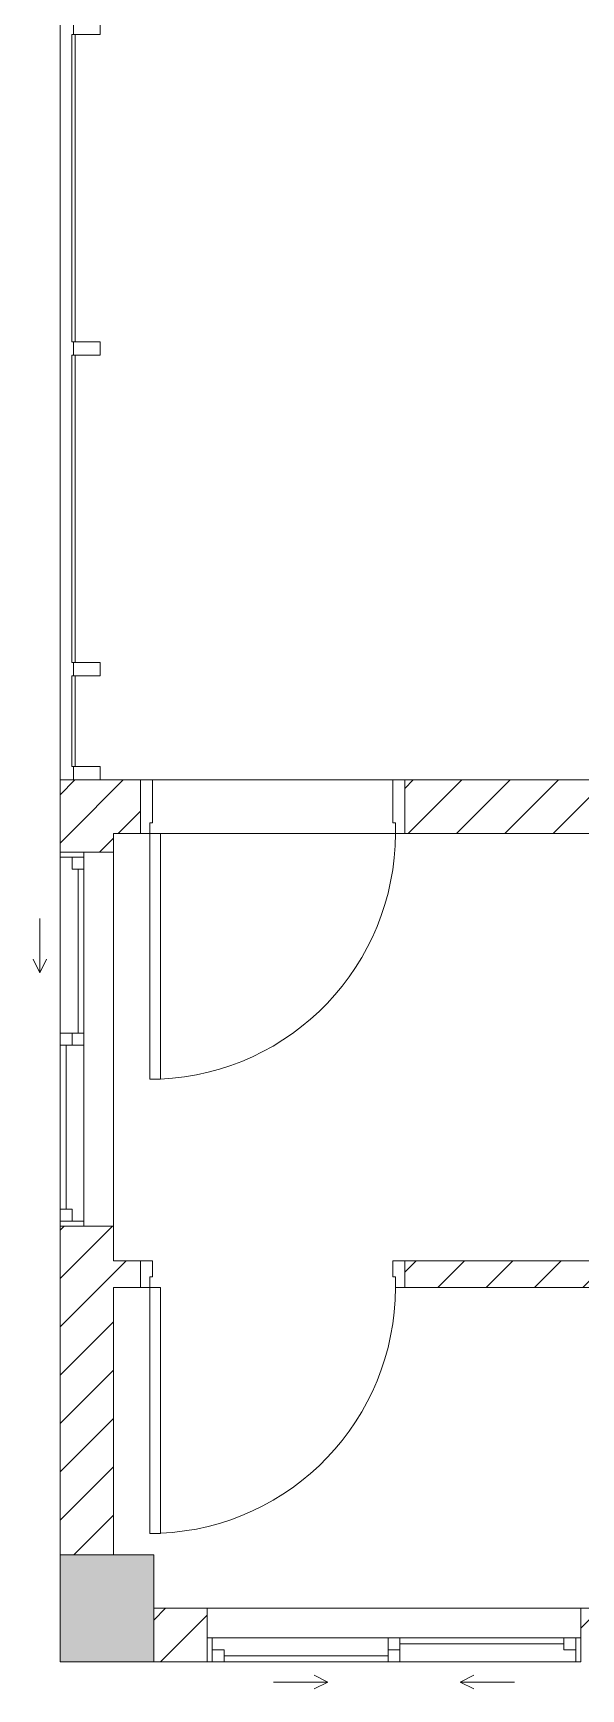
# Model space of a CAD drawing. Header units: millimetres. Extents: x 31499 to 223976, y 3719 to 80291.
# Drawn here: x 212623 to 214674, y 17135 to 23332 of the extents above; entities that cross this region are included whole.
import ezdxf

# ---------------------------------------------------------------- set-up
doc = ezdxf.new("R2010")
doc.units = ezdxf.units.MM
for name, color, linetype, lineweight in [('A-DETL-GENF-7', 170, 'Continuous', 9), ('A-DOOR-FRAM-2', 170, 'Continuous', 9), ('A-FLOR-1', 170, 'Continuous', 9), ('A-GLAZ-5', 170, 'Continuous', 9), ('A-GLAZ-CURT-3', 170, 'Continuous', 9), ('A-GLAZ-CWMG-1', 170, 'Continuous', 9), ('A-WALL-1', 170, 'Continuous', 9), ('A-WALL-PATT-3', 170, 'Continuous', 9), ('A_1404_dwg-1', 170, 'Continuous', 9), ('S-COLS-1', 170, 'Continuous', 9), ('S-COLS-2', 170, 'Continuous', 9)]:
    doc.layers.add(name, color=color, linetype=linetype, lineweight=lineweight)
pattern_1 = [(45, (0, 0), (-90.50967, 90.50967), [])]

# ---------------------------------------------------------------- blocks, each defined once
blk = doc.blocks.new('A_1404_dwg_NCV_TKTC_KET CAU_rvt-1-TKTC_MB HOÀN THIỆN SÀN TẦNG 3-4-4819833-KeyPlan-CH2A_Tầng 3 - Tầng 8')
at = {"layer": 'S-COLS-1'}
blk.add_hatch(color=256, dxfattribs=at).paths.add_polyline_path([(116452.6, 17236.9), (116452.6, 17636.9), (116102.6, 17636.9), (116102.6, 17236.9)])
at = {"layer": 'S-COLS-2', "flags": 128}
blk.add_lwpolyline([(116452.6, 17636.9), (116102.6, 17636.9), (116102.6, 17236.9), (116452.6, 17236.9)], close=True, dxfattribs=at)
blk = doc.blocks.new('A_1404_dwg_System Panel - Glazed-1286806-TKTC_MB HOÀN THIỆN SÀN TẦNG 3-4-4819969-KeyPlan-CH2A_Tầng 3 - Tầng 8')
at = {"layer": 'A-GLAZ-CURT-3', "flags": 128}
blk.add_lwpolyline([(44808.6, 21786.9), (44808.6, 22936.9), (44796.6, 22936.9), (44796.6, 21786.9)], close=True, dxfattribs=at)
blk = doc.blocks.new('A_1404_dwg_System Panel - Glazed-4731533-TKTC_MB HOÀN THIỆN SÀN TẦNG 3-4-4819974-KeyPlan-CH2A_Tầng 3 - Tầng 8')
at = {"layer": 'A-GLAZ-CURT-3', "flags": 128}
blk.add_lwpolyline([(116146.6, 20926.9), (116146.6, 20586.9), (116158.6, 20586.9), (116158.6, 20926.9)], close=True, dxfattribs=at)
blk = doc.blocks.new('A_1404_dwg_Rectangular Mullion - 50 x 100mm-1286808-TKTC_MB HOÀN THIỆN SÀN TẦNG 3-4-4819971-KeyPlan-CH2A_Tầng 3 - Tầng 8')
at = {"layer": 'A-GLAZ-CWMG-1', "flags": 128}
blk.add_lwpolyline([(44802.6, 24476.9), (44802.6, 24526.9), (44702.6, 24526.9), (44702.6, 24476.9)], close=True, dxfattribs=at)
blk = doc.blocks.new('A_1404_dwg_Rectangular Mullion - 50 x 100mm-1286804-TKTC_MB HOÀN THIỆN SÀN TẦNG 3-4-4819972-KeyPlan-CH2A_Tầng 3 - Tầng 8')
at = {"layer": 'A-GLAZ-CWMG-1', "flags": 128}
blk.add_lwpolyline([(44802.6, 21736.9), (44802.6, 21786.9), (44702.6, 21786.9), (44702.6, 21736.9)], close=True, dxfattribs=at)
blk = doc.blocks.new('A_1404_dwg_1_FAMILY RVT - W01-WxH 1400x1400xmm-V7-TKTC_MB HOÀN THIỆN SÀN TẦNG 3-4-4819976-KeyPlan-CH2A_Tầng 3 - Tầng 8')
at = {"layer": 'A-GLAZ-5'}
blk.add_line((117104.2, 17160.7), (116901, 17160.7), dxfattribs=at)
at = {"layer": 'A-GLAZ-5', "flags": 128}
blk.add_lwpolyline([(117053.4, 17135.3), (117104.2, 17160.7), (117053.4, 17186.1)], dxfattribs=at)
blk = doc.blocks.new('A_1404_dwg_1_FAMILY RVT - W01-WxH 1400x1400xmm-V168-TKTC_MB HOÀN THIỆN SÀN TẦNG 3-4-4820050-KeyPlan-CH2A_Tầng 3 - Tầng 8')
at = {"layer": 'A-GLAZ-5'}
for p, q in [((44802.6, 20247.9), (44713.7, 20247.9)), ((44735.9, 19589.2), (44735.9, 20203.4)), ((44878.8, 19815.3), (44878.8, 20018.5)), ((44758.1, 19589.2), (44758.1, 19544.7)), ((44802.6, 19544.7), (44802.6, 19589.2)), ((44780.3, 18930.4), (44780.3, 19544.7)), ((44802.6, 18866.9), (44802.6, 18930.4)), ((44802.6, 18886), (44713.7, 18886))]:
    blk.add_line(p, q, dxfattribs=at)
at = {"layer": 'A-GLAZ-5', "flags": 128}
blk.add_lwpolyline([(44602.6, 18866.9), (44602.6, 20266.9), (44802.6, 20266.9), (44802.6, 18866.9)], close=True, dxfattribs=at)
for points in [[(44713.7, 18866.9), (44713.7, 18886), (44713.7, 19544.7), (44713.7, 19589.2), (44713.7, 20203.4), (44713.7, 20266.9)], [(44713.7, 19589.2), (44802.6, 19589.2), (44802.6, 20247.9), (44802.6, 20266.9)], [(44758.1, 20247.9), (44758.1, 20203.4), (44713.7, 20203.4)], [(44904.2, 19866.1), (44878.8, 19815.3), (44853.4, 19866.1)], [(44713.7, 19544.7), (44802.6, 19544.7), (44802.6, 18930.4), (44758.1, 18930.4), (44758.1, 18886)]]:
    blk.add_lwpolyline(points, dxfattribs=at)
blk = doc.blocks.new('A_1404_dwg_FD_04 - FD_04-900x2200mm-700241-TKTC_MB HOÀN THIỆN SÀN TẦNG 3-4-4820051-KeyPlan-CH2A_Tầng 3 - Tầng 8')
at = {"layer": 'A-DETL-GENF-7', "flags": 128}
blk.add_lwpolyline([(116437.6, 19416.9), (116437.6, 20336.9), (116477.6, 20336.9), (116477.6, 19416.9)], close=True, dxfattribs=at)
at = {"layer": 'A-DETL-GENF-7'}
blk.add_arc((116437.6, 20336.9), 920, 272.49191, 360, dxfattribs=at)
at = {"layer": 'A-DOOR-FRAM-2', "flags": 128}
for points in [[(116437.6, 20376.9), (116447.6, 20376.9), (116447.6, 20536.9), (116402.6, 20536.9), (116402.6, 20336.9), (116437.6, 20336.9)], [(117357.6, 20376.9), (117357.6, 20336.9), (117392.6, 20336.9), (117392.6, 20536.9), (117347.6, 20536.9), (117347.6, 20376.9)]]:
    blk.add_lwpolyline(points, close=True, dxfattribs=at)
blk = doc.blocks.new('A_1404_dwg_FD_04 - FD_04-900x2200mm-4731490-TKTC_MB HOÀN THIỆN SÀN TẦNG 3-4-4820052-KeyPlan-CH2A_Tầng 3 - Tầng 8')
at = {"layer": 'A-DETL-GENF-7', "flags": 128}
blk.add_lwpolyline([(116437.6, 17716.9), (116437.6, 18636.9), (116477.6, 18636.9), (116477.6, 17716.9)], close=True, dxfattribs=at)
at = {"layer": 'A-DETL-GENF-7'}
blk.add_arc((116437.6, 18636.9), 920, 272.49191, 360, dxfattribs=at)
at = {"layer": 'A-DOOR-FRAM-2', "flags": 128}
for points in [[(116437.6, 18676.9), (116447.6, 18676.9), (116447.6, 18736.9), (116402.6, 18736.9), (116402.6, 18636.9), (116437.6, 18636.9)], [(117357.6, 18676.9), (117357.6, 18636.9), (117392.6, 18636.9), (117392.6, 18736.9), (117347.6, 18736.9), (117347.6, 18676.9)]]:
    blk.add_lwpolyline(points, close=True, dxfattribs=at)
blk = doc.blocks.new('A_1404_dwg_1_FAMILY RVT - W01-WxH 1400x1400xmm-V4-TKTC_MB HOÀN THIỆN SÀN TẦNG 3-4-V118-KeyPlan-CH2A_Tầng 3 - Tầng 8')
at = {"layer": 'A-GLAZ-5'}
for p, q in [((42871.6, 17236.9), (42871.6, 17325.8)), ((43530.3, 17303.6), (42916.1, 17303.6)), ((44233.5, 17236.9), (44233.5, 17325.8)), ((43530.3, 17281.4), (43574.8, 17281.4)), ((43574.8, 17236.9), (43530.3, 17236.9)), ((44189.1, 17259.2), (43574.8, 17259.2)), ((43304.2, 17160.7), (43101, 17160.7))]:
    blk.add_line(p, q, dxfattribs=at)
at = {"layer": 'A-GLAZ-5', "flags": 128}
for points in [[(44252.6, 17236.9), (44252.6, 17436.9), (42852.6, 17436.9), (42852.6, 17236.9), (44252.6, 17236.9), (44189.1, 17236.9)], [(44252.6, 17325.8), (44233.5, 17325.8), (43574.8, 17325.8), (43530.3, 17325.8), (42916.1, 17325.8), (42852.6, 17325.8)], [(43530.3, 17325.8), (43530.3, 17236.9), (42871.6, 17236.9), (42852.6, 17236.9)], [(42871.6, 17281.4), (42916.1, 17281.4), (42916.1, 17325.8)], [(43574.8, 17325.8), (43574.8, 17236.9), (44189.1, 17236.9), (44189.1, 17281.4), (44233.5, 17281.4)], [(43253.4, 17135.3), (43304.2, 17160.7), (43253.4, 17186.1)]]:
    blk.add_lwpolyline(points, dxfattribs=at)
blk = doc.blocks.new('A_1404_dwg-4819832-KeyPlan-CH2A_Tầng 3 - Tầng 8')
at = {"layer": 'A-WALL-PATT-3'}
h = blk.add_hatch(dxfattribs=at)
h.set_pattern_fill('FP_31', color=256, style=0, pattern_type=2)
h.set_pattern_definition(pattern_1)
h.paths.add_polyline_path([(118052.6, 20336.9), (118502.6, 20336.9), (118502.6, 20536.9), (117392.6, 20536.9), (117392.6, 20336.9)])
h.paths.add_polyline_path([(116402.6, 20336.9), (116402.6, 20536.9), (116102.6, 20536.9), (116102.6, 20336.9), (116302.6, 20336.9)])
h = blk.add_hatch(dxfattribs=at)
h.set_pattern_fill('FP_31', color=256, style=0, pattern_type=2)
h.set_pattern_definition(pattern_1)
h.paths.add_polyline_path([(116102.6, 17636.9), (116302.6, 17636.9), (116302.6, 18866.9), (116102.6, 18866.9), (116102.6, 18636.9)])
h.paths.add_polyline_path([(116102.6, 20266.9), (116302.6, 20266.9), (116302.6, 20336.9), (116102.6, 20336.9)])
h = blk.add_hatch(dxfattribs=at)
h.set_pattern_fill('FP_31', color=256, style=0, pattern_type=2)
h.set_pattern_definition(pattern_1)
h.paths.add_polyline_path([(117392.6, 18636.9), (118502.6, 18636.9), (118502.6, 18736.9), (117392.6, 18736.9)])
h.paths.add_polyline_path([(116402.6, 18636.9), (116402.6, 18736.9), (116302.6, 18736.9), (116302.6, 18636.9)])
h = blk.add_hatch(dxfattribs=at)
h.set_pattern_fill('FP_31', color=256, style=0, pattern_type=2)
h.set_pattern_definition(pattern_1)
h.paths.add_polyline_path([(116652.6, 17236.9), (116652.6, 17436.9), (116452.6, 17436.9), (116452.6, 17236.9)])
h.paths.add_polyline_path([(118352.6, 17236.9), (118352.6, 17436.9), (118052.6, 17436.9), (118052.6, 17236.9)])
at = {"layer": 'A-FLOR-1'}
for p, q in [((116102.6, 24536.9), (116102.6, 20536.9)), ((116447.6, 20536.9), (117347.6, 20536.9)), ((117357.6, 20336.9), (116437.6, 20336.9))]:
    blk.add_line(p, q, dxfattribs=at)
at = {"layer": 'A-WALL-1'}
for p, q in [((116102.6, 18866.9), (116102.6, 17636.9)), ((116102.6, 17636.9), (116302.6, 17636.9)), ((116452.6, 17436.9), (116452.6, 17236.9)), ((116652.6, 17436.9), (116452.6, 17436.9)), ((116452.6, 17236.9), (116652.6, 17236.9))]:
    blk.add_line(p, q, dxfattribs=at)
at = {"layer": 'A-WALL-1', "flags": 128}
for points in [[(118852.6, 24197.4), (118852.6, 21486.9), (118502.6, 21486.9), (118502.6, 20536.9), (117392.6, 20536.9), (117392.6, 20336.9), (118502.6, 20336.9)], [(116302.6, 20266.9), (116302.6, 20336.9), (116402.6, 20336.9), (116402.6, 20536.9), (116102.6, 20536.9), (116102.6, 20266.9)], [(118502.6, 17436.9), (118502.6, 20336.9), (118502.6, 18736.9), (117392.6, 18736.9), (117392.6, 18636.9), (118502.6, 18636.9), (118502.6, 17436.9), (118052.6, 17436.9)], [(116302.6, 17636.9), (116302.6, 18636.9), (116402.6, 18636.9), (116402.6, 18736.9), (116302.6, 18736.9), (116302.6, 18866.9)]]:
    blk.add_lwpolyline(points, dxfattribs=at)
for name in ['A_1404_dwg_NCV_TKTC_KET CAU_rvt-1-TKTC_MB HOÀN THIỆN SÀN TẦNG 3-4-4819833-KeyPlan-CH2A_Tầng 3 - Tầng 8', 'A_1404_dwg_System Panel - Glazed-4731533-TKTC_MB HOÀN THIỆN SÀN TẦNG 3-4-4819974-KeyPlan-CH2A_Tầng 3 - Tầng 8', 'A_1404_dwg_FD_04 - FD_04-900x2200mm-700241-TKTC_MB HOÀN THIỆN SÀN TẦNG 3-4-4820051-KeyPlan-CH2A_Tầng 3 - Tầng 8', 'A_1404_dwg_FD_04 - FD_04-900x2200mm-4731490-TKTC_MB HOÀN THIỆN SÀN TẦNG 3-4-4820052-KeyPlan-CH2A_Tầng 3 - Tầng 8', 'A_1404_dwg_1_FAMILY RVT - W01-WxH 1400x1400xmm-V7-TKTC_MB HOÀN THIỆN SÀN TẦNG 3-4-4819976-KeyPlan-CH2A_Tầng 3 - Tầng 8']:
    blk.add_blockref(name, (0, 0))
for name, p, rotation in [('A_1404_dwg_Rectangular Mullion - 50 x 100mm-1286804-TKTC_MB HOÀN THIỆN SÀN TẦNG 3-4-4819972-KeyPlan-CH2A_Tầng 3 - Tầng 8', (160955.2, 45113.9), 180), ('A_1404_dwg_System Panel - Glazed-1286806-TKTC_MB HOÀN THIỆN SÀN TẦNG 3-4-4819969-KeyPlan-CH2A_Tầng 3 - Tầng 8', (160955.2, 45113.9), 180), ('A_1404_dwg_System Panel - Glazed-1286806-TKTC_MB HOÀN THIỆN SÀN TẦNG 3-4-4819969-KeyPlan-CH2A_Tầng 3 - Tầng 8', (160955.2, 43913.9), 180), ('A_1404_dwg_Rectangular Mullion - 50 x 100mm-1286804-TKTC_MB HOÀN THIỆN SÀN TẦNG 3-4-4819972-KeyPlan-CH2A_Tầng 3 - Tầng 8', (160955.2, 43913.9), 180), ('A_1404_dwg_Rectangular Mullion - 50 x 100mm-1286804-TKTC_MB HOÀN THIỆN SÀN TẦNG 3-4-4819972-KeyPlan-CH2A_Tầng 3 - Tầng 8', (160955.2, 42713.9), 180), ('A_1404_dwg_Rectangular Mullion - 50 x 100mm-1286808-TKTC_MB HOÀN THIỆN SÀN TẦNG 3-4-4819971-KeyPlan-CH2A_Tầng 3 - Tầng 8', (160955.2, 45063.9), 180), ('A_1404_dwg_1_FAMILY RVT - W01-WxH 1400x1400xmm-V4-TKTC_MB HOÀN THIỆN SÀN TẦNG 3-4-V118-KeyPlan-CH2A_Tầng 3 - Tầng 8', (98865.6, 63119.5), 270.0000000000001), ('A_1404_dwg_1_FAMILY RVT - W01-WxH 1400x1400xmm-V168-TKTC_MB HOÀN THIỆN SÀN TẦNG 3-4-4820050-KeyPlan-CH2A_Tầng 3 - Tầng 8', (97785.6, 62039.5), 270.0000000000001)]:
    blk.add_blockref(name, p, dxfattribs=dict(rotation=rotation))

msp = doc.modelspace()

# ---------------------------------------------------------------- block references
at = {"layer": 'A_1404_dwg-1'}
msp.add_blockref('A_1404_dwg-4819832-KeyPlan-CH2A_Tầng 3 - Tầng 8', (96621.6, 0), dxfattribs=at)

doc.saveas('drawing.dxf')
